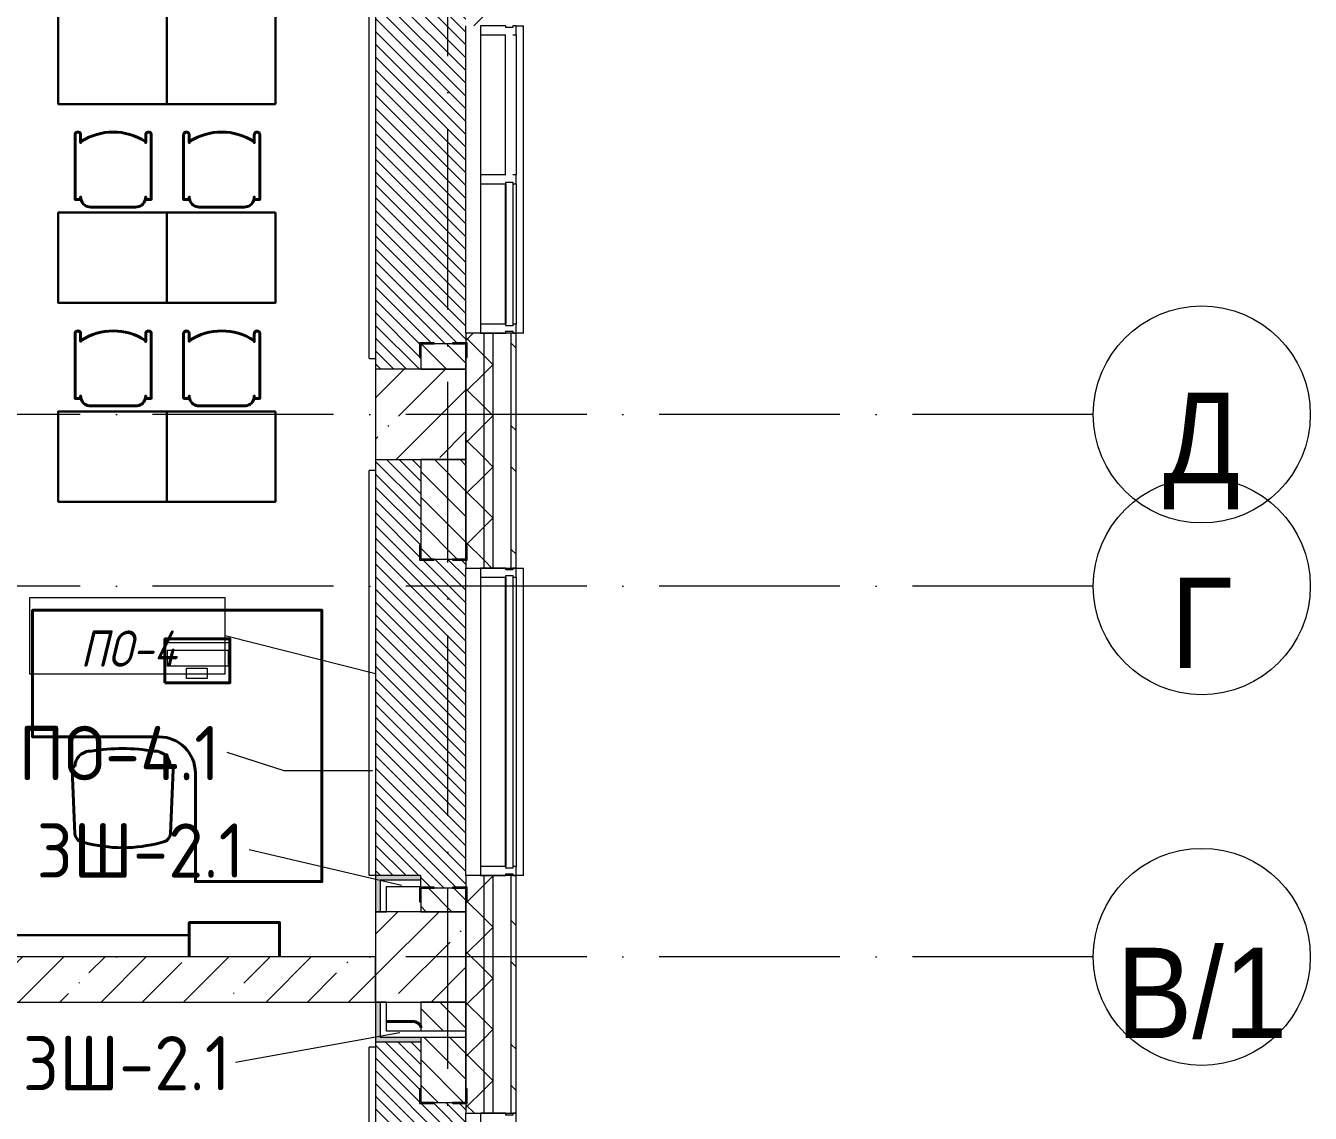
# Model space of a CAD drawing. Header units: millimetres. Extents: x -6467 to 105918, y -7090 to 92481.
# Drawn here: x 98816 to 105918, y 6466 to 12481 of the extents above; entities that cross this region are included whole.
import ezdxf

# ---------------------------------------------------------------- set-up
doc = ezdxf.new("R2010")
doc.units = ezdxf.units.MM
doc.linetypes.add('50_200_ШТРИХ_1Т_ш5_п1_п1_', pattern=[1400, 1000, -200, 0, -200])
for name, color, linetype, lineweight in [('A-FLOR', 7, 'Continuous', 9), ('A-FLOR-IDEN', 7, 'Continuous', 9), ('A-GLAZ', 7, 'Continuous', 5), ('A-GLAZ-CWMG', 7, 'Continuous', 9), ('A-GLAZ-CWMG-1', 7, 'Continuous', 20), ('A-WALL', 7, 'Continuous', 5), ('A-WALL-FNSH-1', 7, 'Continuous', 5), ('A-WALL-IDEN', 7, 'Continuous', 9), ('I-WALL', 7, 'Continuous', 5), ('S-COLS-1', 7, 'Continuous', 5)]:
    doc.layers.add(name, color=color, linetype=linetype, lineweight=lineweight)
for name, color, linetype, lineweight, true_color in [('A-FLOR-PATT-1', 7, 'Continuous', 5, 0xd61c12), ('A-GENM-1', 7, 'Continuous', 9, 0xaaaaaa), ('A-GENM-2', 7, 'Continuous', 20, 0xaaaaaa), ('A-WALL-1', 7, 'Continuous', 5, 0x77b143), ('A-WALL-3', 7, 'Continuous', 5, 0x787878), ('мебель 2 этаж-1', 7, 'Continuous', 40, 0xaaaaaa), ('Оси-1', 7, 'Continuous', 20, 0xaaaaaa), ('Оси-2', 7, 'Continuous', 9, 0xaaaaaa), ('Оси-3', 7, '50_200_ШТРИХ_1Т_ш5_п1_п1_', 9, 0xaaaaaa), ('ТХ_функционал-2', 7, 'Continuous', 40, 0xaaaaaa), ('ТХ_функционал-4', 7, 'Continuous', 20, 0xaaaaaa), ('ТХ_функционал-9', 7, 'Continuous', 30, 0xaaaaaa)]:
    doc.layers.add(name, color=color, linetype=linetype, lineweight=lineweight, true_color=true_color)
doc.styles.add('Arial', font='arial.ttf', dxfattribs={"width": 0.9, "height": 500})
doc.styles.add('GOST Common', font='GOST_Common.ttf', dxfattribs={"height": 300})
doc.styles.add('GOST Common_I', font='GOST_Common Italic.ttf', dxfattribs={"width": 0.9, "height": 200})
pattern_1 = [(45, (0, 0), (-228.0985, 228.0985), []), (45, (228.1, 0), (-228.0985, 228.0985), [403.225, -80.645, 6.706, -73.939])]
pattern_2 = [(45, (0, 0), (-141.42136, 141.42136), []), (135, (0, 0), (-141.42136, -141.42136), [])]
pattern_3 = [(135, (0, 0), (-70.71068, -70.71068), [])]

# ---------------------------------------------------------------- blocks, each defined once
blk = doc.blocks.new('Прямоугольный импост - Импост структурный с накладкой - 180мм-22437098-АИ_План этажа Радиаторы_2')
at = {"layer": 'A-GLAZ-CWMG-1'}
for p, q in [((-50, 0), (-50, 17)), ((-50, 17), (0, 17)), ((-40, 0), (-50, 0)), ((-40, -40), (-40, 0)), ((0, 0), (-10, 0)), ((-10, 0), (-10, -40)), ((0, 17), (0, 0)), ((-50, -180), (-50, -40)), ((-50, -40), (-40, -40)), ((-10, -40), (0, -40)), ((0, -40), (0, -180)), ((0, -180), (-50, -180))]:
    blk.add_line(p, q, dxfattribs=at)
blk = doc.blocks.new('Прямоугольный импост - Импост структурный с накладкой - 180мм-22437099-АИ_План этажа Радиаторы_2')
at = {"layer": 'A-GLAZ-CWMG-1'}
for p, q in [((0, 17), (-50, 17)), ((-50, 17), (-50, 0)), ((-50, 0), (-40, 0)), ((-40, 0), (-40, -40)), ((-10, -40), (-10, 0)), ((-10, 0), (0, 0)), ((0, 0), (0, 17)), ((-40, -40), (-50, -40)), ((-50, -40), (-50, -180)), ((0, -40), (-10, -40)), ((0, -180), (0, -40)), ((-50, -180), (0, -180))]:
    blk.add_line(p, q, dxfattribs=at)
blk = doc.blocks.new('Прямоугольный импост - Импост структурный с накладкой - 180мм-22437089-АИ_План этажа Радиаторы_2')
at = {"layer": 'A-GLAZ-CWMG'}
for p, q in [((47650, 55111), (46050, 55111)), ((47650, 54931), (46050, 54931)), ((47650, 54914), (46050, 54914))]:
    blk.add_line(p, q, dxfattribs=at)
blk = doc.blocks.new('Прямоугольный импост - Импост структурный с накладкой - 180мм-22437111-АИ_План этажа Радиаторы_2')
at = {"layer": 'A-GLAZ-CWMG-1'}
for p, q in [((-50, 0), (-50, 17)), ((-50, 17), (0, 17)), ((0, 0), (-10, 0)), ((-10, 0), (-10, -40)), ((0, 17), (0, 0)), ((-50, -180), (-50, -40)), ((-10, -40), (0, -40)), ((0, -40), (0, -180)), ((0, -180), (-50, -180))]:
    blk.add_line(p, q, dxfattribs=at)
blk = doc.blocks.new('Прямоугольный импост - Импост структурный с накладкой - 180мм-V231-АИ_План этажа Радиаторы_2')
at = {"layer": 'A-GLAZ-CWMG'}
for p, q in [((49825, 55111), (49050, 55111)), ((49825, 54931), (49050, 54931)), ((49825, 54914), (49050, 54914))]:
    blk.add_line(p, q, dxfattribs=at)
blk = doc.blocks.new('Прямоугольный импост - Импост структурный с накладкой - 180мм-V232-АИ_План этажа Радиаторы_2')
at = {"layer": 'A-GLAZ-CWMG'}
for p, q in [((6637, 55111), (5862, 55111)), ((6637, 54914), (5862, 54914))]:
    blk.add_line(p, q, dxfattribs=at)
blk = doc.blocks.new('Прямоугольный импост - Импост структурный с накладкой - 180мм-V237-АИ_План этажа Радиаторы_2')
at = {"layer": 'A-GLAZ-CWMG-1'}
for p, q in [((-25, 0), (-25, 17)), ((-25, 17), (25, 17)), ((-15, 0), (-25, 0)), ((-15, -40), (-15, 0)), ((25, 17), (25, 0)), ((-25, -180), (-25, -40)), ((-25, -40), (-15, -40)), ((25, -40), (25, -180)), ((25, -180), (-25, -180))]:
    blk.add_line(p, q, dxfattribs=at)
blk = doc.blocks.new('Прямоугольный импост - Импост структурный с накладкой - 180мм-22437157-АИ_План этажа Радиаторы_2')
at = {"layer": 'A-GLAZ-CWMG-1'}
for p, q in [((0, 17), (-50, 17)), ((-50, 17), (-50, 0)), ((-50, 0), (-40, 0)), ((-40, 0), (-40, -40)), ((-10, -40), (-10, 0)), ((-10, 0), (0, 0)), ((0, 0), (0, 17)), ((-40, -40), (-50, -40)), ((-50, -40), (-50, -180)), ((0, -40), (-10, -40)), ((0, -180), (0, -40)), ((-50, -180), (0, -180))]:
    blk.add_line(p, q, dxfattribs=at)
blk = doc.blocks.new('Фахверк _газобетон торцы_331 - Фахверк _газобетон торцы_-25574047-АИ_План этажа Радиаторы_2')
at = {"layer": 'A-GENM-2'}
for p, q in [((89406, 11134.7), (89325, 11134.7)), ((89325, 11134.7), (89325, 11128.7)), ((89325, 11128.7), (89400, 11128.7)), ((89400, 11128.7), (89400, 11053.7)), ((89406, 11053.7), (89406, 11134.7)), ((89400, 11053.7), (89406, 11053.7)), ((89400, 10953.7), (89400, 10878.7)), ((89406, 10953.7), (89400, 10953.7)), ((89406, 10872.7), (89406, 10953.7)), ((89400, 10878.7), (89325, 10878.7)), ((89325, 10878.7), (89325, 10872.7)), ((89325, 10872.7), (89406, 10872.7))]:
    blk.add_line(p, q, dxfattribs=at)
blk = doc.blocks.new('Фахверк _газобетон торцы_332 - Фахверк _газобетон торцы_-25574067-АИ_План этажа Радиаторы_2')
at = {"layer": 'A-GENM-2'}
for p, q in [((89406, 11134.7), (89325, 11134.7)), ((89325, 11134.7), (89325, 11128.7)), ((89325, 11128.7), (89400, 11128.7)), ((89400, 11128.7), (89400, 11053.7)), ((89406, 11053.7), (89406, 11134.7)), ((89400, 11053.7), (89406, 11053.7)), ((89400, 10953.7), (89400, 10878.7)), ((89406, 10953.7), (89400, 10953.7)), ((89406, 10872.7), (89406, 10953.7)), ((89400, 10878.7), (89325, 10878.7)), ((89325, 10878.7), (89325, 10872.7)), ((89325, 10872.7), (89406, 10872.7))]:
    blk.add_line(p, q, dxfattribs=at)
blk = doc.blocks.new('Фахверк _газобетон торцы_333 - Фахверк _газобетон торцы_-25574087-АИ_План этажа Радиаторы_2')
at = {"layer": 'A-GENM-2'}
for p, q in [((89406, 11134.7), (89325, 11134.7)), ((89325, 11134.7), (89325, 11128.7)), ((89325, 11128.7), (89400, 11128.7)), ((89400, 11128.7), (89400, 11053.7)), ((89406, 11053.7), (89406, 11134.7)), ((89400, 11053.7), (89406, 11053.7)), ((89400, 10953.7), (89400, 10878.7)), ((89406, 10953.7), (89400, 10953.7)), ((89406, 10872.7), (89406, 10953.7)), ((89400, 10878.7), (89325, 10878.7)), ((89325, 10878.7), (89325, 10872.7)), ((89325, 10872.7), (89406, 10872.7))]:
    blk.add_line(p, q, dxfattribs=at)
blk = doc.blocks.new('Фахверк _газобетон торцы_334 - Фахверк _газобетон торцы_-25574107-АИ_План этажа Радиаторы_2')
at = {"layer": 'A-GENM-2'}
for p, q in [((89406, 11134.7), (89325, 11134.7)), ((89325, 11134.7), (89325, 11128.7)), ((89325, 11128.7), (89400, 11128.7)), ((89400, 11128.7), (89400, 11053.7)), ((89406, 11053.7), (89406, 11134.7)), ((89400, 11053.7), (89406, 11053.7)), ((89400, 10953.7), (89400, 10878.7)), ((89406, 10953.7), (89400, 10953.7)), ((89406, 10872.7), (89406, 10953.7)), ((89400, 10878.7), (89325, 10878.7)), ((89325, 10878.7), (89325, 10872.7)), ((89325, 10872.7), (89406, 10872.7))]:
    blk.add_line(p, q, dxfattribs=at)
blk = doc.blocks.new('Отлив_СКБ - Отлив витража-V389-АИ_План этажа Радиаторы_2')
at = {"layer": 'A-GLAZ'}
for p, q in [((0, 59), (0, 100)), ((1700, 100), (0, 100)), ((1700, 100), (1700, 59)), ((50, 2), (1650, 2)), ((1650, 0), (50, 0))]:
    blk.add_line(p, q, dxfattribs=at)
blk = doc.blocks.new('Отлив_СКБ - Отлив витража-V390-АИ_План этажа Радиаторы_2')
at = {"layer": 'A-GLAZ'}
for p, q in [((0, 59), (0, 100)), ((1700, 100), (0, 100)), ((1700, 100), (1700, 59)), ((875, 2), (1650, 2)), ((825, 0), (50, 0)), ((1650, 0), (875, 0))]:
    blk.add_line(p, q, dxfattribs=at)
blk = doc.blocks.new('мебель 2 этаж-28800768-АИ_План этажа Радиаторы_2')
at = {"layer": 'ТХ_функционал-2'}
for p, q in [((101336, 10081.8), (101351.8, 9726.6)), ((101879.5, 9726.6), (101895.3, 10081.8)), ((101384.6, 9684.7), (101403.3, 9679.2)), ((101828, 9679.2), (101846.7, 9684.7)), ((103073.5, 8689.5), (103218.7, 8689.5))]:
    blk.add_line(p, q, dxfattribs=at)
at = {"layer": 'ТХ_функционал-2', "flags": 128}
for points in [[(101352.8, 13592.5), (101352.8, 13237.6), (101353.6, 13235.6), (101355.5, 13234.8), (101380.7, 13234.8), (101382.6, 13235.6), (101383.5, 13237.6), (101383.5, 13248.8), (101384.2, 13240), (101386.2, 13231.5), (101389.5, 13223.6), (101394.1, 13216), (101399.8, 13209.3), (101406.4, 13203.7), (101414, 13199), (101422.1, 13195.7), (101430.6, 13193.6), (101439.3, 13193), (101687.6, 13193), (101696.4, 13193.6), (101704.9, 13195.7), (101712.8, 13198.9), (101721, 13203.9), (101727.1, 13209.3), (101732.9, 13216), (101737.3, 13223.4), (101740.6, 13231.3), (101742.8, 13240.3), (101743.5, 13248.8), (101743.5, 13237.6), (101744.3, 13235.6), (101746.2, 13234.8), (101771.4, 13234.8), (101773.3, 13235.6), (101774.2, 13237.6), (101774.2, 13592.5), (101773.4, 13597.2), (101771.2, 13601.5), (101767.8, 13604.9), (101763.5, 13607.1), (101758.8, 13607.8), (101754.2, 13607.1), (101749.7, 13604.8), (101746.4, 13601.5), (101744.2, 13597.1), (101743.5, 13592.5), (101743.5, 13549.5), (101742.9, 13552.9), (101741.4, 13555.5), (101739.1, 13557.6), (101719.4, 13568.9), (101699.5, 13578.7), (101676.8, 13587.9), (101654.9, 13595), (101632.3, 13600.6), (101609.5, 13604.6), (101587.5, 13607), (101563.5, 13607.8), (101540.1, 13607), (101517.3, 13604.6), (101494.7, 13600.6), (101472.3, 13595.1), (101450.1, 13587.9), (101428.7, 13579.3), (101407.6, 13569), (101387.8, 13557.6), (101385.6, 13555.6), (101384, 13552.8), (101383.5, 13549.7), (101383.5, 13592.5), (101382.7, 13597.2), (101380.5, 13601.5), (101377.1, 13604.9), (101372.9, 13607.1), (101368.1, 13607.8), (101363.4, 13607.1), (101359.1, 13604.9), (101355.7, 13601.6), (101353.5, 13597.1)], [(101952.8, 13592.5), (101952.8, 13237.6), (101953.6, 13235.6), (101955.5, 13234.8), (101980.7, 13234.8), (101982.6, 13235.6), (101983.5, 13237.6), (101983.5, 13248.8), (101984.2, 13240), (101986.2, 13231.5), (101989.5, 13223.6), (101994.1, 13216), (101999.8, 13209.3), (102006.4, 13203.7), (102014, 13199), (102022.1, 13195.7), (102030.6, 13193.6), (102039.3, 13193), (102287.6, 13193), (102296.4, 13193.6), (102304.9, 13195.7), (102312.8, 13198.9), (102321, 13203.9), (102327.1, 13209.3), (102332.9, 13216), (102337.3, 13223.4), (102340.6, 13231.3), (102342.8, 13240.3), (102343.5, 13248.8), (102343.5, 13237.6), (102344.3, 13235.6), (102346.2, 13234.8), (102371.4, 13234.8), (102373.3, 13235.6), (102374.2, 13237.6), (102374.2, 13592.5), (102373.4, 13597.2), (102371.2, 13601.5), (102367.8, 13604.9), (102363.5, 13607.1), (102358.8, 13607.8), (102354.2, 13607.1), (102349.7, 13604.8), (102346.4, 13601.5), (102344.2, 13597.1), (102343.5, 13592.5), (102343.5, 13549.5), (102342.9, 13552.9), (102341.4, 13555.5), (102339.1, 13557.6), (102319.4, 13568.9), (102299.5, 13578.7), (102276.8, 13587.9), (102254.9, 13595), (102232.3, 13600.6), (102209.5, 13604.6), (102187.5, 13607), (102163.5, 13607.8), (102140.1, 13607), (102117.3, 13604.6), (102094.7, 13600.6), (102072.3, 13595.1), (102050.1, 13587.9), (102028.7, 13579.3), (102007.6, 13569), (101987.8, 13557.6), (101985.6, 13555.6), (101984, 13552.8), (101983.5, 13549.7), (101983.5, 13592.5), (101982.7, 13597.2), (101980.5, 13601.5), (101977.1, 13604.9), (101972.9, 13607.1), (101968.1, 13607.8), (101963.4, 13607.1), (101959.1, 13604.9), (101955.7, 13601.6), (101953.5, 13597.1)], [(101352.8, 12492.5), (101352.8, 12137.6), (101353.6, 12135.6), (101355.5, 12134.8), (101380.7, 12134.8), (101382.6, 12135.6), (101383.5, 12137.6), (101383.5, 12148.8), (101384.2, 12140), (101386.2, 12131.5), (101389.5, 12123.6), (101394.1, 12116), (101399.8, 12109.3), (101406.4, 12103.7), (101414, 12099), (101422.1, 12095.7), (101430.6, 12093.6), (101439.3, 12093), (101687.6, 12093), (101696.4, 12093.7), (101704.9, 12095.7), (101712.8, 12098.9), (101721, 12103.9), (101727.1, 12109.3), (101732.9, 12116.1), (101737.3, 12123.4), (101740.6, 12131.3), (101742.8, 12140.3), (101743.5, 12148.8), (101743.5, 12137.6), (101744.3, 12135.6), (101746.2, 12134.8), (101771.4, 12134.8), (101773.3, 12135.6), (101774.2, 12137.6), (101774.2, 12492.5), (101773.4, 12497.3), (101771.2, 12501.5), (101767.8, 12505), (101763.5, 12507.1), (101758.8, 12507.8), (101754.2, 12507.1), (101749.7, 12504.8), (101746.4, 12501.5), (101744.2, 12497.1), (101743.5, 12492.5), (101743.5, 12449.5), (101742.9, 12452.9), (101741.4, 12455.5), (101739.1, 12457.6), (101719.4, 12468.9), (101699.5, 12478.7), (101676.8, 12487.9), (101654.9, 12495), (101632.3, 12500.6), (101609.5, 12504.6), (101587.5, 12507), (101563.5, 12507.8), (101540.1, 12507), (101517.3, 12504.6), (101494.7, 12500.7), (101472.3, 12495.1), (101450.1, 12487.9), (101428.7, 12479.3), (101407.6, 12469), (101387.8, 12457.6), (101385.6, 12455.6), (101384, 12452.8), (101383.5, 12449.7), (101383.5, 12492.5), (101382.7, 12497.2), (101380.5, 12501.5), (101377.1, 12504.9), (101372.9, 12507.1), (101368.1, 12507.8), (101363.4, 12507.1), (101359.1, 12504.9), (101355.7, 12501.6), (101353.5, 12497.1)], [(101952.8, 12492.5), (101952.8, 12137.6), (101953.6, 12135.6), (101955.5, 12134.8), (101980.7, 12134.8), (101982.6, 12135.6), (101983.5, 12137.6), (101983.5, 12148.8), (101984.2, 12140), (101986.2, 12131.5), (101989.5, 12123.6), (101994.1, 12116), (101999.8, 12109.3), (102006.4, 12103.7), (102014, 12099), (102022.1, 12095.7), (102030.6, 12093.6), (102039.3, 12093), (102287.6, 12093), (102296.4, 12093.7), (102304.9, 12095.7), (102312.8, 12098.9), (102321, 12103.9), (102327.1, 12109.3), (102332.9, 12116.1), (102337.3, 12123.4), (102340.6, 12131.3), (102342.8, 12140.3), (102343.5, 12148.8), (102343.5, 12137.6), (102344.3, 12135.6), (102346.2, 12134.8), (102371.4, 12134.8), (102373.3, 12135.6), (102374.2, 12137.6), (102374.2, 12492.5), (102373.4, 12497.3), (102371.2, 12501.5), (102367.8, 12505), (102363.5, 12507.1), (102358.8, 12507.8), (102354.2, 12507.1), (102349.7, 12504.8), (102346.4, 12501.5), (102344.2, 12497.1), (102343.5, 12492.5), (102343.5, 12449.5), (102342.9, 12452.9), (102341.4, 12455.5), (102339.1, 12457.6), (102319.4, 12468.9), (102299.5, 12478.7), (102276.8, 12487.9), (102254.9, 12495), (102232.3, 12500.6), (102209.5, 12504.6), (102187.5, 12507), (102163.5, 12507.8), (102140.1, 12507), (102117.3, 12504.6), (102094.7, 12500.7), (102072.3, 12495.1), (102050.1, 12487.9), (102028.7, 12479.3), (102007.6, 12469), (101987.8, 12457.6), (101985.6, 12455.6), (101984, 12452.8), (101983.5, 12449.7), (101983.5, 12492.5), (101982.7, 12497.2), (101980.5, 12501.5), (101977.1, 12504.9), (101972.9, 12507.1), (101968.1, 12507.8), (101963.4, 12507.1), (101959.1, 12504.9), (101955.7, 12501.6), (101953.5, 12497.1)], [(101849.7, 10562.7), (102208.7, 10562.7), (102208.7, 10804.7), (101849.7, 10804.7)]]:
    blk.add_lwpolyline(points, close=True, dxfattribs=at)
for points in [[(101817.5, 10263.1), (101117.5, 10263.1), (101117.5, 10963.1), (102717.5, 10963.1), (102717.5, 10063.1), (102717.5, 9463.1), (102017.5, 9463.1), (102017.5, 10063.1)], [(101983.5, 9046.3), (101983.5, 9236.3), (102483.5, 9236.3), (102483.5, 9046.3)]]:
    blk.add_lwpolyline(points, dxfattribs=at)
at = {"layer": 'ТХ_функционал-2'}
for centre, radius, start, end in [((101817.5, 10063.1), 200, 0, 90), ((101438.3, 10098.1), 86.4, 87.53779, 178.73598), ((101615.5, 9092.7), 1105.5, 80.96857, 99.03143), ((101792.8, 10098.1), 86.4, 1.26402, 92.46221), ((101353.6, 10082.4), 17.6, 94.74343, 181.82916), ((101877.7, 10082.4), 17.6, 358.17084, 85.25657), ((101397.6, 9728.6), 45.8, 182.54039, 253.58008), ((101615.7, 10443.4), 793.2, 254.47479, 285.52521), ((101833.8, 9728.6), 45.8, 286.41992, 357.45961), ((103218.7, 8639.5), 50, 16.05137, 90)]:
    blk.add_arc(centre, radius, start, end, dxfattribs=at)
at = {"layer": 'ТХ_функционал-4'}
for p, q in [((101849.7, 10784.5), (102208.7, 10784.5)), ((101351.2, 9740.3), (101336, 10081.8)), ((101880.1, 9740.3), (101895.3, 10081.8))]:
    blk.add_line(p, q, dxfattribs=at)
at = {"layer": 'ТХ_функционал-4', "flags": 128}
for points in [[(101863.3, 10743), (102198.3, 10743), (102198.3, 10655), (101863.3, 10655)], [(101968.4, 10642.8), (102082.9, 10642.8), (102082.9, 10586.1), (101968.4, 10586.1)]]:
    blk.add_lwpolyline(points, close=True, dxfattribs=at)
at = {"layer": 'ТХ_функционал-9', "flags": 128}
for points in [[(102460, 14262.9), (102460, 13762.9), (101860, 13762.9), (101860, 14262.9), (101260, 14262.9), (101260, 13762.9), (101860, 13762.9), (101860, 14262.9)], [(102460, 13163), (102460, 12663), (101860, 12663), (101860, 13163), (101260, 13163), (101260, 12663), (101860, 12663), (101860, 13163)], [(102460, 12063), (102460, 11563), (101860, 11563), (101860, 12063), (101260, 12063), (101260, 11563), (101860, 11563), (101860, 12063)]]:
    blk.add_lwpolyline(points, close=True, dxfattribs=at)
blk.add_lwpolyline([(101983.5, 9046.3), (101983.5, 9167.1), (100866, 9167.1), (100866, 9046.3)], dxfattribs=at)
blk = doc.blocks.new('Ось сетки - Круг_Ø6_00__ISO-2_5_0_9K_-17386508-АИ_План этажа Радиаторы_2')
at = {"layer": 'Оси-1'}
blk.add_circle((0, 0), 3, dxfattribs=at)
blk = doc.blocks.new('AAR_СКБ_Марка_Перекрытия_1 мм - Марка пола-27961726-АИ_План этажа Радиаторы_2')
at = {"layer": 'A-FLOR-IDEN'}
for p, q in [((2.723, 2.101), (-2.69, 2.101)), ((-2.69, 2.101), (-2.69, 0)), ((2.723, 0), (2.723, 2.101)), ((-2.69, 0), (2.723, 0))]:
    blk.add_line(p, q, dxfattribs=at)

msp = doc.modelspace()

# ---------------------------------------------------------------- hatches: boundary and pattern name
at = {"layer": 'A-FLOR-PATT-1'}
h = msp.add_hatch(dxfattribs=at)
h.set_pattern_fill('FP_299', color=256, style=0, pattern_type=2)
h.set_pattern_definition([(315, (101000, 13331.04), (35.3553, 35.3553), [])])
h.paths.add_polyline_path([(101000, 10581), (101000, 10646), (100994, 10646), (100994, 10727), (101075, 10727), (101075, 10721), (101175, 10721), (101175, 10727), (101250, 10727), (101249.2, 12535), (101175, 12535), (101175, 12541), (101075, 12541), (101075, 12535), (100994, 12535), (100994, 12616), (101000, 12616), (101000, 13646), (100994, 13646), (100994, 13727), (101075, 13727), (101075, 13721), (101175, 13721), (101175, 13727), (101250, 13727), (101250, 15535), (101175, 15535), (101175, 15541), (101075, 15541), (101075, 15535), (100994, 15535), (100994, 15616), (101000, 15616), (101000, 15845), (100750, 15845), (100750, 10581), (100994, 10581)])
h = msp.add_hatch(dxfattribs=at)
h.set_pattern_fill('FP_298', color=256, style=0, pattern_type=2)
h.set_pattern_definition([(315, (101000, 8831.04), (35.3553, 35.3553), [])])
h.paths.add_polyline_path([(101075, 7711), (101175, 7711), (101175, 7717), (101250, 7717), (101249.1, 9525), (101175, 9525), (101175, 9531), (101075, 9531), (101075, 9525), (100994, 9525), (100994, 9606), (101000, 9606), (101000, 10081), (100750, 10081), (100750, 7781), (101000, 7781), (101000, 7717), (101075, 7717)])
h = msp.add_hatch(dxfattribs=at)
h.set_pattern_fill('FP_297', color=256, style=0, pattern_type=2)
h.set_pattern_definition([(315, (101000, 4331.04), (35.3553, 35.3553), [])])
h.paths.add_polyline_path([(100827.3, 1581), (101000, 1581), (101000, 1631), (100994, 1631), (100994, 1712), (101075, 1712), (101075, 1706), (101175, 1706), (101175, 1712), (101250, 1712), (101249.2, 3520), (101175, 3520), (101175, 3526), (101075, 3526), (101075, 3520), (100994, 3520), (100994, 3601), (101000, 3601), (101000, 4631), (100994, 4631), (100994, 4712), (101075, 4712), (101075, 4706), (101175, 4706), (101175, 4712), (101250, 4712), (101250, 6520), (101175, 6520), (101175, 6526), (101075, 6526), (101075, 6520), (100994, 6520), (100994, 6601), (101000, 6601), (101000, 6861), (100750, 6861), (100750, 1581)])
at = {"layer": 'A-WALL'}
h = msp.add_hatch(dxfattribs=at)
h.set_pattern_fill('FP_125', color=256, style=0, pattern_type=2)
h.set_pattern_definition(pattern_2)
h.paths.add_polyline_path([(101350, -2019), (101350, -1129), (101250, -1129), (101250, -2019)])
h.paths.add_polyline_path([(101350, 571), (101350, 1766), (101250, 1766), (101250, 571)])
h.paths.add_polyline_path([(101250, 3466), (101350, 3466), (101350, 4766), (101250, 4766), (101250, 3911.6)])
h.paths.add_polyline_path([(101350, 6466), (101350, 7781), (101250, 7781), (101250, 6466)])
h.paths.add_polyline_path([(101250, 9481), (101350, 9481), (101350, 10781), (101250, 10781), (101250, 9543)])
h.paths.add_polyline_path([(101350, 12481), (101350, 13781), (101250, 13781), (101250, 12481)])
h.paths.add_polyline_path([(101350, 15481), (101350, 16781), (101250, 16781), (101250, 15481)])
h.paths.add_polyline_path([(101250, 18481), (101350, 18481), (101350, 19781), (101250, 19781), (101250, 18694.1)])
h.paths.add_polyline_path([(101350, 21481), (101350, 22781), (101250, 22781), (101250, 21481)])
h.paths.add_polyline_path([(101350, 24481), (101350, 25781), (101250, 25781), (101250, 24481)])
h.paths.add_polyline_path([(101350, 27481), (101350, 28781), (101250, 28781), (101250, 27481)])
h.paths.add_polyline_path([(101350, 30481), (101350, 31781), (101250, 31781), (101250, 30481)])
h.paths.add_polyline_path([(101250, 33481), (101350, 33481), (101350, 34781), (101250, 34781), (101250, 34081)])
h.paths.add_polyline_path([(101250, 36481), (101350, 36481), (101350, 37881), (101250, 37881), (101250, 36996.3)])
h.paths.add_polyline_path([(101350, 39581), (101350, 40671), (101250, 40671), (101250, 39581)])
h.paths.add_polyline_path([(101350, 42371), (101350, 43781), (101250, 43781), (101250, 42371)])
h.paths.add_polyline_path([(101350, 45481), (101350, 47071), (101250, 47071), (101250, 45481)])
h = msp.add_hatch(dxfattribs=at)
h.set_pattern_fill('FP_125', color=256, style=0, pattern_type=2)
h.set_pattern_definition(pattern_2)
h.paths.add_polyline_path([(101350, -2069), (101400, -2069), (101400, -1129), (101350, -1129), (101350, -2019)])
h.paths.add_polyline_path([(101400, 571), (101400, 1766), (101350, 1766), (101350, 571)])
h.paths.add_polyline_path([(101400, 3466), (101400, 4766), (101350, 4766), (101350, 3466)])
h.paths.add_polyline_path([(101350, 6466), (101400, 6466), (101400, 7781), (101350, 7781), (101350, 6727.3)])
h.paths.add_polyline_path([(101350, 9481), (101400, 9481), (101400, 10781), (101350, 10781), (101350, 9543)])
h.paths.add_polyline_path([(101400, 12481), (101400, 13781), (101350, 13781), (101350, 12481)])
h.paths.add_polyline_path([(101400, 15481), (101400, 16781), (101350, 16781), (101350, 15481)])
h.paths.add_polyline_path([(101350, 18481), (101400, 18481), (101400, 19781), (101350, 19781), (101350, 18694.1)])
h.paths.add_polyline_path([(101350, 21481), (101400, 21481), (101400, 22781), (101350, 22781), (101350, 21509.8)])
h.paths.add_polyline_path([(101400, 24481), (101400, 25781), (101350, 25781), (101350, 24481)])
h.paths.add_polyline_path([(101350, 27481), (101400, 27481), (101400, 28781), (101350, 28781), (101350, 27845.2)])
h.paths.add_polyline_path([(101350, 30481), (101400, 30481), (101400, 31781), (101350, 31781), (101350, 30660.9)])
h.paths.add_polyline_path([(101400, 33481), (101400, 34781), (101350, 34781), (101350, 33481)])
h.paths.add_polyline_path([(101400, 36481), (101400, 37881), (101350, 37881), (101350, 36481)])
h.paths.add_polyline_path([(101400, 39581), (101400, 40671), (101350, 40671), (101350, 39581)])
h.paths.add_polyline_path([(101400, 42371), (101400, 43781), (101350, 43781), (101350, 42371)])
h.paths.add_polyline_path([(101350, 45481), (101400, 45481), (101400, 47071), (101350, 47071), (101350, 46147.4)])
h = msp.add_hatch(dxfattribs=at)
h.set_pattern_fill('FP_1', color=256, style=0, pattern_type=2)
h.set_pattern_definition(pattern_1)
h.paths.add_polyline_path([(99166.3, 7081), (100750, 7081), (100750, 7331), (93750, 7331), (93750, 7081), (95844.3, 7081)])
at = {"layer": 'A-WALL-1'}
for points in [[(100775, 7581), (100775, 7781), (100750, 7781), (100750, 7581)], [(100775, 7756), (101000, 7756), (101000, 7781), (100775, 7781)], [(100775, 6886), (100775, 7081), (100750, 7081), (100750, 6886)], [(101000, 6861), (101000, 6886), (100750, 6886), (100750, 6861), (100827.3, 6861)]]:
    msp.add_hatch(color=256, dxfattribs=at).paths.add_polyline_path(points)
at = {"layer": 'A-WALL-3'}
h = msp.add_hatch(dxfattribs=at)
h.set_pattern_fill('FP_124', color=256, style=0, pattern_type=2)
h.set_pattern_definition([(135, (0, 0), (-342.1478, -342.1478), []), (135, (228.1, 0), (-342.1478, -342.1478), [])])
h.paths.add_polyline_path([(101500, -2196), (101527, -2196), (101527, -1129), (101500, -1129), (101500, -2169)])
h.paths.add_polyline_path([(101527, 571), (101527, 1766), (101500, 1766), (101500, 571)])
h.paths.add_polyline_path([(101500, 3466), (101527, 3466), (101527, 4766), (101500, 4766), (101500, 3911.6)])
h.paths.add_polyline_path([(101527, 6466), (101527, 7781), (101500, 7781), (101500, 6466)])
h.paths.add_polyline_path([(101500, 9481), (101527, 9481), (101527, 10781), (101500, 10781), (101500, 9543)])
h.paths.add_polyline_path([(101527, 12481), (101527, 13781), (101500, 13781), (101500, 12481)])
h.paths.add_polyline_path([(101527, 15481), (101527, 16781), (101500, 16781), (101500, 15481)])
h.paths.add_polyline_path([(101527, 18481), (101527, 19781), (101500, 19781), (101500, 18481)])
h.paths.add_polyline_path([(101527, 21481), (101527, 22781), (101500, 22781), (101500, 21481)])
h.paths.add_polyline_path([(101527, 24481), (101527, 25781), (101500, 25781), (101500, 24481)])
h.paths.add_polyline_path([(101527, 27481), (101527, 28781), (101500, 28781), (101500, 27481)])
h.paths.add_polyline_path([(101527, 30481), (101527, 31781), (101500, 31781), (101500, 30481)])
h.paths.add_polyline_path([(101500, 33481), (101527, 33481), (101527, 34781), (101500, 34781), (101500, 34180.6)])
h.paths.add_polyline_path([(101527, 36481), (101527, 37881), (101500, 37881), (101500, 36481)])
h.paths.add_polyline_path([(101527, 39581), (101527, 40671), (101500, 40671), (101500, 39581)])
h.paths.add_polyline_path([(101527, 42371), (101527, 43781), (101500, 43781), (101500, 42371)])
h.paths.add_polyline_path([(101527, 45481), (101527, 47071), (101500, 47071), (101500, 45481)])
at = {"layer": 'I-WALL'}
h = msp.add_hatch(dxfattribs=at)
h.set_pattern_fill('FP_2', color=256, style=0, pattern_type=2)
h.set_pattern_definition(pattern_3)
h.paths.add_polyline_path([(101000, 10581), (101250, 10581), (101250, 10721), (101000, 10721)])
h.paths.add_polyline_path([(101242.6, 12541), (101250, 12541), (101250, 13721), (101000, 13721), (101000, 12541)])
h.paths.add_polyline_path([(101000, 15541), (101250, 15541), (101250, 15870), (101000, 15870), (101000, 15845)])
h.paths.add_polyline_path([(101250, 15905), (101250, 16081), (101000, 16081), (101000, 15905)])
h = msp.add_hatch(dxfattribs=at)
h.set_pattern_fill('FP_2', color=256, style=0, pattern_type=2)
h.set_pattern_definition(pattern_3)
h.paths.add_polyline_path([(101250, 7581), (101250, 7711), (101000, 7711), (101000, 7581), (101242.6, 7581)])
h.paths.add_polyline_path([(101000, 9531), (101250, 9531), (101250, 10081), (101000, 10081), (101000, 9543)])
h = msp.add_hatch(dxfattribs=at)
h.set_pattern_fill('FP_2', color=256, style=0, pattern_type=2)
h.set_pattern_definition(pattern_3)
h.paths.add_polyline_path([(101000, 1581), (101250, 1581), (101250, 1706), (101000, 1706)])
h.paths.add_polyline_path([(101000, 3526), (101250, 3526), (101250, 4706), (101000, 4706), (101000, 3911.6)])
h.paths.add_polyline_path([(101250, 6526), (101250, 6886), (101000, 6886), (101000, 6526), (101242.6, 6526)])
h.paths.add_polyline_path([(101250, 6921), (101250, 7081), (101000, 7081), (101000, 6921)])
at = {"layer": 'S-COLS-1'}
h = msp.add_hatch(dxfattribs=at)
h.set_pattern_fill('FP_1', color=256, style=0, pattern_type=2)
h.set_pattern_definition(pattern_1)
h.paths.add_polyline_path([(100827.3, 10081), (101250, 10081), (101250, 10581), (100750, 10581), (100750, 10081)])
h = msp.add_hatch(dxfattribs=at)
h.set_pattern_fill('FP_1', color=256, style=0, pattern_type=2)
h.set_pattern_definition(pattern_1)
h.paths.add_polyline_path([(101250, 7081), (101250, 7581), (100750, 7581), (100750, 7081), (100827.3, 7081)])

# ---------------------------------------------------------------- linework, layer by layer
at = {"layer": 'A-FLOR'}
for p, q in [((100750, 15845), (100750, 10581)), ((101250, 10781), (101250, 12481)), ((100750, 10081), (100750, 7781)), ((101250, 7781), (101250, 9481)), ((101000, 7721), (101000, 7717)), ((100750, 6861), (100750, 1581)), ((101250, 4766), (101250, 6466))]:
    msp.add_line(p, q, dxfattribs=at)
at = {"layer": 'A-FLOR-IDEN'}
msp.add_line((100750, 8896), (99919, 9106.2), dxfattribs=at)
at = {"layer": 'A-WALL'}
for p, q in [((100715, 10641), (100715, 15875)), ((101350, 9481), (101350, 10781)), ((101400, 9481), (101400, 10781)), ((101500, 9481), (101500, 10781)), ((101000, 10721), (101000, 10581)), ((101250, 10721), (101000, 10721)), ((101250, 10581), (101250, 10721)), ((100715, 10641), (100750, 10641)), ((101000, 10581), (101250, 10581)), ((100715, 7781), (100715, 10021)), ((100750, 10021), (100715, 10021)), ((101000, 10081), (101000, 9531)), ((101250, 10081), (101000, 10081)), ((101250, 9531), (101250, 10081)), ((101000, 9531), (101250, 9531)), ((100750, 7781), (100715, 7781)), ((100775, 7756), (100775, 7581)), ((101000, 7756), (100775, 7756)), ((101000, 7721), (101000, 7756)), ((101350, 6466), (101350, 7781)), ((101400, 6466), (101400, 7781)), ((101500, 6466), (101500, 7781)), ((100810, 7581), (100810, 7721)), ((100810, 7721), (101000, 7721)), ((101000, 7711), (101000, 7581)), ((101250, 7711), (101000, 7711)), ((101250, 7581), (101250, 7711)), ((100775, 7581), (100810, 7581)), ((101000, 7581), (101250, 7581)), ((100750, 7331), (93750, 7331)), ((100750, 7081), (100750, 7331)), ((93750, 7081), (100750, 7081)), ((100810, 7081), (100775, 7081)), ((100775, 7081), (100775, 6886)), ((100810, 6921), (100810, 7081)), ((101000, 7081), (101000, 6921)), ((101250, 7081), (101000, 7081)), ((101250, 6526), (101250, 7081)), ((101250, 6921), (100810, 6921)), ((100715, 1641), (100715, 6831)), ((100750, 6831), (100715, 6831)), ((101250, 6886), (100775, 6886)), ((101000, 6886), (101000, 6526)), ((101000, 6526), (101250, 6526))]:
    msp.add_line(p, q, dxfattribs=at)
at = {"layer": 'A-WALL-FNSH-1'}
for p, q in [((101250, 10781), (101250, 9481)), ((101527, 10781), (101250, 10781)), ((101527, 9481), (101527, 10781)), ((101250, 9481), (101527, 9481)), ((100750, 7781), (100750, 7581)), ((101000, 7781), (100750, 7781)), ((101000, 7756), (101000, 7781)), ((101250, 7781), (101250, 6466)), ((101527, 7781), (101250, 7781)), ((101527, 6466), (101527, 7781)), ((100750, 7581), (100775, 7581)), ((100775, 7081), (100750, 7081)), ((100750, 7081), (100750, 6861)), ((100750, 6861), (101000, 6861)), ((101250, 6466), (101527, 6466))]:
    msp.add_line(p, q, dxfattribs=at)
at = {"layer": 'A-WALL-IDEN'}
for p, q in [((100245.2, 8359.5), (99929.7, 8461.6)), ((100732.5, 8359.5), (100245.2, 8359.5)), ((100894.5, 7725.8), (100052.2, 7922.7)), ((100883.6, 6910.8), (99975.6, 6746.7))]:
    msp.add_line(p, q, dxfattribs=at)
at = {"layer": 'S-COLS-1'}
for p, q in [((101250, 10581), (100750, 10581)), ((100750, 10581), (100750, 10081)), ((101250, 10081), (101250, 10581)), ((100750, 10081), (101250, 10081)), ((101250, 7581), (100750, 7581)), ((100750, 7581), (100750, 7081)), ((101250, 7081), (101250, 7581)), ((100750, 7081), (101250, 7081))]:
    msp.add_line(p, q, dxfattribs=at)
at = {"layer": 'Оси-3'}
for p, q in [((101150, -5889.7), (101150, 91281)), ((104718, 10331), (82581.2, 10331)), ((104718, 9381), (-5267.3, 9381)), ((104718, 7331), (82581.2, 7331))]:
    msp.add_line(p, q, dxfattribs=at)

# ---------------------------------------------------------------- block references
at = {"layer": 'A-FLOR-IDEN', "xscale": 199.9999999999999, "yscale": 199.9999999999999, "zscale": 199.9999999999999}
msp.add_blockref('AAR_СКБ_Марка_Перекрытия_1 мм - Марка пола-27961726-АИ_План этажа Радиаторы_2', (99374.3, 8896), dxfattribs=at)
at = {"layer": 'A-GENM-1'}
for name, p, rotation in [('Фахверк _газобетон торцы_334 - Фахверк _газобетон торцы_-25574107-АИ_План этажа Радиаторы_2', (112128.7, -78679), 90.00000000000006), ('Фахверк _газобетон торцы_333 - Фахверк _газобетон торцы_-25574087-АИ_План этажа Радиаторы_2', (90121.3, 98931), 270.0000000000004), ('Фахверк _газобетон торцы_332 - Фахверк _газобетон торцы_-25574067-АИ_План этажа Радиаторы_2', (112128.7, -81689), 90.00000000000006), ('Фахверк _газобетон торцы_331 - Фахверк _газобетон торцы_-25574047-АИ_План этажа Радиаторы_2', (90121.3, 95926), 270.0000000000004)]:
    msp.add_blockref(name, p, dxfattribs=dict(at, rotation=rotation))
at = {"layer": 'A-GLAZ', "rotation": 269.9999999999995}
for name, p in [('Отлив_СКБ - Отлив витража-V390-АИ_План этажа Радиаторы_2', (101468, 12481)), ('Отлив_СКБ - Отлив витража-V389-АИ_План этажа Радиаторы_2', (101468, 9481))]:
    msp.add_blockref(name, p, dxfattribs=at)
at = {"layer": 'A-GLAZ-CWMG', "extrusion": (0, 0, -1), "rotation": 90.00000000000169}
for name, p in [('Прямоугольный импост - Импост структурный с накладкой - 180мм-22437111-АИ_План этажа Радиаторы_2', (-101510, 12481)), ('Прямоугольный импост - Импост структурный с накладкой - 180мм-V237-АИ_План этажа Радиаторы_2', (-101510, 11631)), ('Прямоугольный импост - Импост структурный с накладкой - 180мм-22437098-АИ_План этажа Радиаторы_2', (-101510, 9481)), ('Прямоугольный импост - Импост структурный с накладкой - 180мм-22437111-АИ_План этажа Радиаторы_2', (-101510, 6466))]:
    msp.add_blockref(name, p, dxfattribs=at)
at = {"layer": 'A-GLAZ-CWMG'}
for name, p, rotation in [('Прямоугольный импост - Импост структурный с накладкой - 180мм-V232-АИ_План этажа Радиаторы_2', (156441, 5794), 89.99999999999942), ('Прямоугольный импост - Импост структурный с накладкой - 180мм-V231-АИ_План этажа Радиаторы_2', (156441, -38219), 90.00000000000058), ('Прямоугольный импост - Импост структурный с накладкой - 180мм-22437157-АИ_План этажа Радиаторы_2', (101510, 10781), 269.9999999999984), ('Прямоугольный импост - Импост структурный с накладкой - 180мм-22437089-АИ_План этажа Радиаторы_2', (156441, -38219), 90), ('Прямоугольный импост - Импост структурный с накладкой - 180мм-22437099-АИ_План этажа Радиаторы_2', (101510, 7781), 269.9999999999984)]:
    msp.add_blockref(name, p, dxfattribs=dict(at, rotation=rotation))
at = {"layer": 'мебель 2 этаж-1'}
msp.add_blockref('мебель 2 этаж-28800768-АИ_План этажа Радиаторы_2', (-2263.5, -1715.2), dxfattribs=at)
at = {"layer": 'Оси-1', "xscale": 199.9999999999999, "yscale": 199.9999999999999, "zscale": 199.9999999999999, "rotation": 89.99999999999982}
for p in [(105318, 10331), (105318, 9381), (105318, 7331)]:
    msp.add_blockref('Ось сетки - Круг_Ø6_00__ISO-2_5_0_9K_-17386508-АИ_План этажа Радиаторы_2', p, dxfattribs=at)

# ---------------------------------------------------------------- texts
at = {"layer": 'A-FLOR-IDEN', "insert": (99384.5, 9035.8), "char_height": 200, "width": 572.4, "attachment_point": 5, "line_spacing_factor": 1.022766, "style": 'GOST Common_I'}
msp.add_mtext('\\pt180,360,540,720,900,1080,1260,1440,1620,1800,1980,2160,2340,2520,2700,2880,3060,3240,3420,3600,3780,3960,4140,4320,4500,4680,4860,5040,5220,5400,5580,5760;ПО-4', dxfattribs=at)
at = {"layer": 'A-WALL-IDEN', "char_height": 300, "attachment_point": 2, "line_spacing_factor": 1.022766, "style": 'GOST Common'}
for s, insert, width in [('\\pt80.001,159.999,240,320.001,399.999,480,560.001,639.999,720,800.001,879.999,960,1040.001,1119.999,1200,1280.001,1359.999,1440,1520.001,1599.999,1680,1760.001,1839.999,1920,2000.001,2079.999,2160,2240.001,2319.999,2400,2480.001,2559.999;ПО-4.1', (99333.7, 8608), 1178), ('\\pt80.001,159.999,240,320.001,399.999,480,560.001,639.999,720,800.001,879.999,960,1040.001,1119.999,1200,1280.001,1359.999,1440,1520.001,1599.999,1680,1760.001,1839.999,1920,2000.001,2079.999,2160,2240.001,2319.999,2400,2480.001,2559.999;ЗШ-2.1', (99451.2, 8069.2), 1190), ('\\pt80.001,159.999,240,320.001,399.999,480,560.001,639.999,720,800.001,879.999,960,1040.001,1119.999,1200,1280.001,1359.999,1440,1520.001,1599.999,1680,1760.001,1839.999,1920,2000.001,2079.999,2160,2240.001,2319.999,2400,2480.001,2559.999;ЗШ-2.1', (99374.6, 6893.2), 1190)]:
    msp.add_mtext(s, dxfattribs=dict(at, insert=insert, width=width))
at = {"layer": 'Оси-2', "char_height": 500, "attachment_point": 5, "line_spacing_factor": 0.936439, "style": 'Arial'}
for s, insert, width in [('\\pt2286,4572,6858,9144,11430,13716,16002,18288,20574,22860,25146,27432,29718,32004,34290,36576,38862,41148,43434,45720,48006,50292,52578,54864,57150,59436,61722,64008,66294,68580,70866,73152;Д', (105316.8, 10128.2), 441), ('\\pt2286,4572,6858,9144,11430,13716,16002,18288,20574,22860,25146,27432,29718,32004,34290,36576,38862,41148,43434,45720,48006,50292,52578,54864,57150,59436,61722,64008,66294,68580,70866,73152;Г', (105316.8, 9178.2), 358.2), ('\\pt2286,4572,6858,9144,11430,13716,16002,18288,20574,22860,25146,27432,29718,32004,34290,36576,38862,41148,43434,45720,48006,50292,52578,54864,57150,59436,61722,64008,66294,68580,70866,73152;В/1', (105317.7, 7128.2), 952.2)]:
    msp.add_mtext(s, dxfattribs=dict(at, insert=insert, width=width))

doc.saveas('drawing.dxf')
